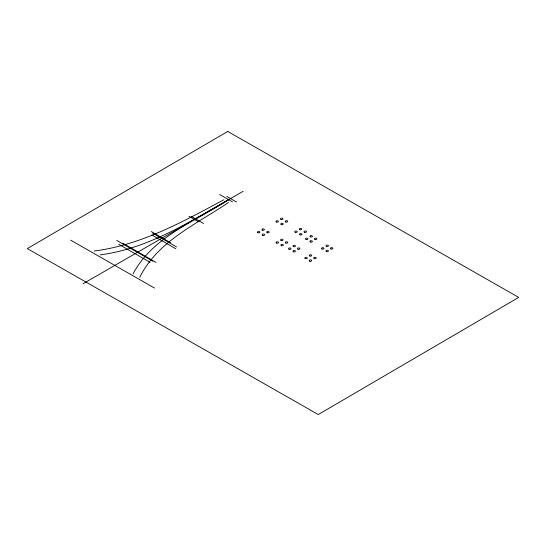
<?xml version="1.0" encoding="UTF-8"?>
<svg xmlns="http://www.w3.org/2000/svg" width="546" height="546" viewBox="0 0 546 546"><rect width="100%" height="100%" fill="white"/><g stroke="black" fill="none" stroke-linecap="round" stroke-linejoin="round"><path stroke-width="0.82" d="M139.735 277.341C157.507 241.168 196.765 224.017 228.535 202.45M133.053 273.88C152.648 236.671 195.277 221.485 228.651 199.679C188.138 222.741 147.379 248.771 100.136 254.873M83.088 283.722L243.168 191.298M223.853 199.747C182.862 221.724 141.052 245.093 94.144 251.017M70.687 240.172L154.504 288.076M226.747 196.383L236.555 202.047M219.676 194.499L232.494 201.897M191.209 216.339L203.61 223.498M188.909 216.271L198.614 221.874M151.303 231.586L170.57 242.711M152.73 233.197L176.556 246.956M151.856 234.951L175.792 248.764M122.782 243.209L156.101 262.449M116.721 240.383L152.935 261.288M118.646 244.198L150.089 262.353M227.743 131.456L27.3 248.601L318.257 414.544L518.7 297.399L227.743 131.456M298.055 249.235A1.242 0.717 0 0 0 299.918 248.614A1.242 0.717 0 0 0 298.055 247.993A1.242 0.717 0 0 0 298.055 249.235M293.611 246.669A1.242 0.717 0 0 0 295.475 246.055A1.242 0.717 0 0 0 293.618 245.427A1.242 0.717 0 0 0 293.611 246.669M293.571 251.822A1.242 0.717 0 0 0 295.434 251.208A1.242 0.717 0 0 0 293.571 250.58A1.242 0.717 0 0 0 293.571 251.822M289.127 249.263A1.242 0.717 0 0 0 290.991 248.642A1.242 0.717 0 0 0 289.134 248.02A1.242 0.717 0 0 0 289.127 249.263M315.001 239.448A1.242 0.717 0 0 0 316.864 238.827A1.242 0.717 0 0 0 315.008 238.206A1.242 0.717 0 0 0 315.001 239.448M295.325 232.323A1.242 0.717 0 0 0 297.229 231.736A1.242 0.717 0 0 0 295.4 231.081A1.242 0.717 0 0 0 295.325 232.323M300.109 234.896A1.242 0.717 0 0 0 302.013 234.309A1.242 0.717 0 0 0 300.184 233.654A1.242 0.717 0 0 0 300.109 234.896M299.815 229.73A1.242 0.717 0 0 0 301.72 229.143A1.242 0.717 0 0 0 299.89 228.487A1.242 0.717 0 0 0 299.815 229.73M304.6 232.303A1.242 0.717 0 0 0 306.504 231.722A1.242 0.717 0 0 0 304.675 231.06A1.242 0.717 0 0 0 304.6 232.303M285.824 222.024A1.242 0.717 0 0 0 287.728 221.444A1.242 0.717 0 0 0 285.899 220.782A1.242 0.717 0 0 0 285.824 222.024M281.04 219.451A1.242 0.717 0 0 0 282.944 218.871A1.242 0.717 0 0 0 281.115 218.209A1.242 0.717 0 0 0 281.04 219.451M281.333 224.618A1.242 0.717 0 0 0 283.238 224.037A1.242 0.717 0 0 0 281.408 223.375A1.242 0.717 0 0 0 281.333 224.618M276.549 222.045A1.242 0.717 0 0 0 278.453 221.464A1.242 0.717 0 0 0 276.624 220.802A1.242 0.717 0 0 0 276.549 222.045M267.267 232.739A1.242 0.717 0 0 0 269.164 232.159A1.242 0.717 0 0 0 267.335 231.497A1.242 0.717 0 0 0 267.267 232.739M262.483 230.166A1.242 0.717 0 0 0 264.38 229.586A1.242 0.717 0 0 0 262.558 228.924A1.242 0.717 0 0 0 262.483 230.166M262.776 235.333A1.242 0.717 0 0 0 264.673 234.753A1.242 0.717 0 0 0 262.844 234.091A1.242 0.717 0 0 0 262.776 235.333M257.992 232.76A1.242 0.717 0 0 0 259.889 232.18A1.242 0.717 0 0 0 258.067 231.518A1.242 0.717 0 0 0 257.992 232.76M285.92 243.086A1.242 0.717 0 0 0 287.817 242.506A1.242 0.717 0 0 0 285.995 241.844A1.242 0.717 0 0 0 285.92 243.086M281.135 240.513A1.242 0.717 0 0 0 283.04 239.933A1.242 0.717 0 0 0 281.21 239.271A1.242 0.717 0 0 0 281.135 240.513M281.429 245.68A1.242 0.717 0 0 0 283.333 245.099A1.242 0.717 0 0 0 281.504 244.437A1.242 0.717 0 0 0 281.429 245.68M276.645 243.106A1.242 0.717 0 0 0 278.549 242.526A1.242 0.717 0 0 0 276.72 241.864A1.242 0.717 0 0 0 276.645 243.106M310.565 236.882A1.242 0.717 0 0 0 312.428 236.268A1.242 0.717 0 0 0 310.565 235.64A1.242 0.717 0 0 0 310.565 236.882M310.517 242.035A1.242 0.717 0 0 0 312.387 241.421A1.242 0.717 0 0 0 310.524 240.793A1.242 0.717 0 0 0 310.517 242.035M306.081 239.476A1.242 0.717 0 0 0 307.944 238.855A1.242 0.717 0 0 0 306.088 238.233A1.242 0.717 0 0 0 306.081 239.476M314.319 258.627A1.242 0.717 0 0 0 316.182 258.012A1.242 0.717 0 0 0 314.325 257.384A1.242 0.717 0 0 0 314.319 258.627M309.882 256.06A1.242 0.717 0 0 0 311.746 255.446A1.242 0.717 0 0 0 309.882 254.825A1.242 0.717 0 0 0 309.882 256.06M309.835 261.213A1.242 0.717 0 0 0 311.698 260.599A1.242 0.717 0 0 0 309.841 259.978A1.242 0.717 0 0 0 309.835 261.213M305.398 258.654A1.242 0.717 0 0 0 307.262 258.033A1.242 0.717 0 0 0 305.398 257.412A1.242 0.717 0 0 0 305.398 258.654M322.092 249.01A1.242 0.717 0 0 0 323.955 248.396A1.242 0.717 0 0 0 322.099 247.775A1.242 0.717 0 0 0 322.092 249.01M326.535 251.576A1.242 0.717 0 0 0 328.399 250.962A1.242 0.717 0 0 0 326.535 250.334A1.242 0.717 0 0 0 326.535 251.576M326.576 246.423A1.242 0.717 0 0 0 328.439 245.809A1.242 0.717 0 0 0 326.583 245.181A1.242 0.717 0 0 0 326.576 246.423M331.012 248.99A1.242 0.717 0 0 0 332.883 248.369A1.242 0.717 0 0 0 331.019 247.748A1.242 0.717 0 0 0 331.012 248.99"/></g></svg>
